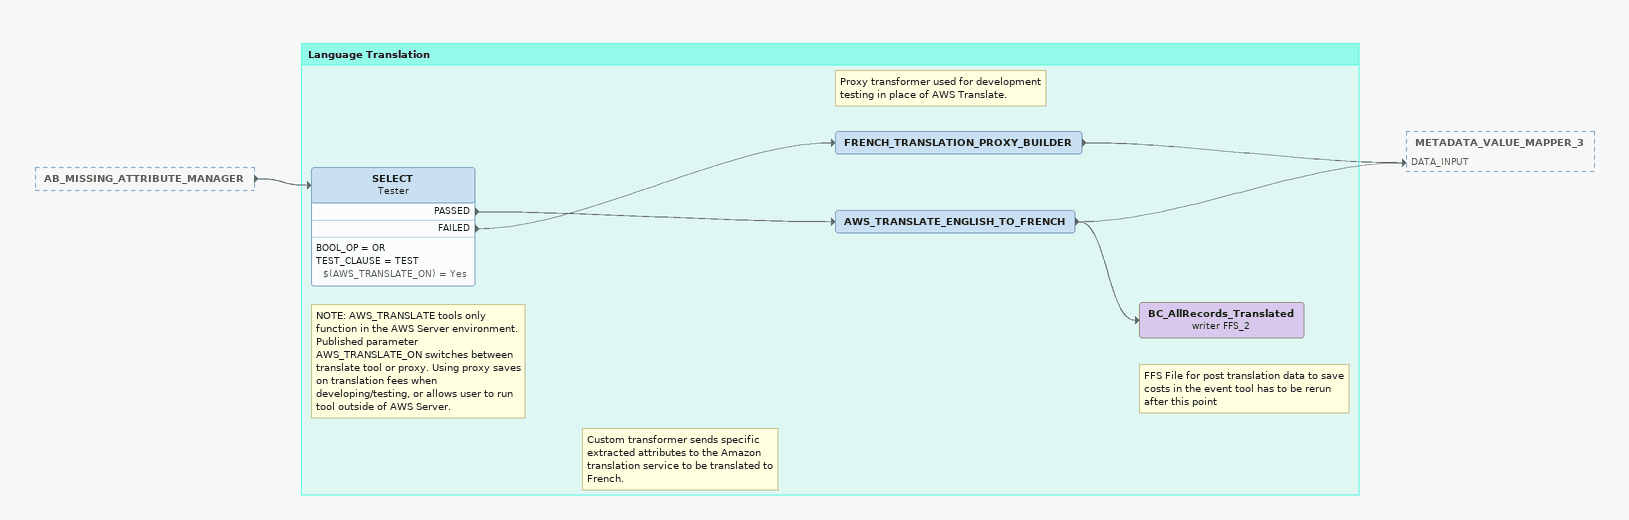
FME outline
AB_MISSING_ATTRIBUTE_MANAGER [outside]
    -> SELECT

Bookmark: Language Translation
Note: NOTE: AWS_TRANSLATE tools only function in the AWS Server environment. Published parameter AWS_TRANSLATE_ON switches between translate tool or proxy. Using proxy saves on translation fees when developing/testing, or allows user to run tool outside of AWS Server.
SELECT: Tester
    BOOL_OP = OR
    TEST_CLAUSE = TEST $(AWS_TRANSLATE_ON) = Yes
    PASSED -> AWS_TRANSLATE_ENGLISH_TO_FRENCH
    FAILED -> FRENCH_TRANSLATION_PROXY_BUILDER
Note: Proxy transformer used for development testing in place of AWS Translate.
FRENCH_TRANSLATION_PROXY_BUILDER
    -> METADATA_VALUE_MAPPER_3 [DATA_INPUT]
Note: Custom transformer sends specific extracted attributes to the Amazon translation service to be translated to French.
AWS_TRANSLATE_ENGLISH_TO_FRENCH
    -> BC_AllRecords_Translated (writer FFS_2)
    -> METADATA_VALUE_MAPPER_3 [DATA_INPUT]
Note: FFS File for post translation data to save costs in the event tool has to be rerun after this point
BC_AllRecords_Translated (writer FFS_2)
